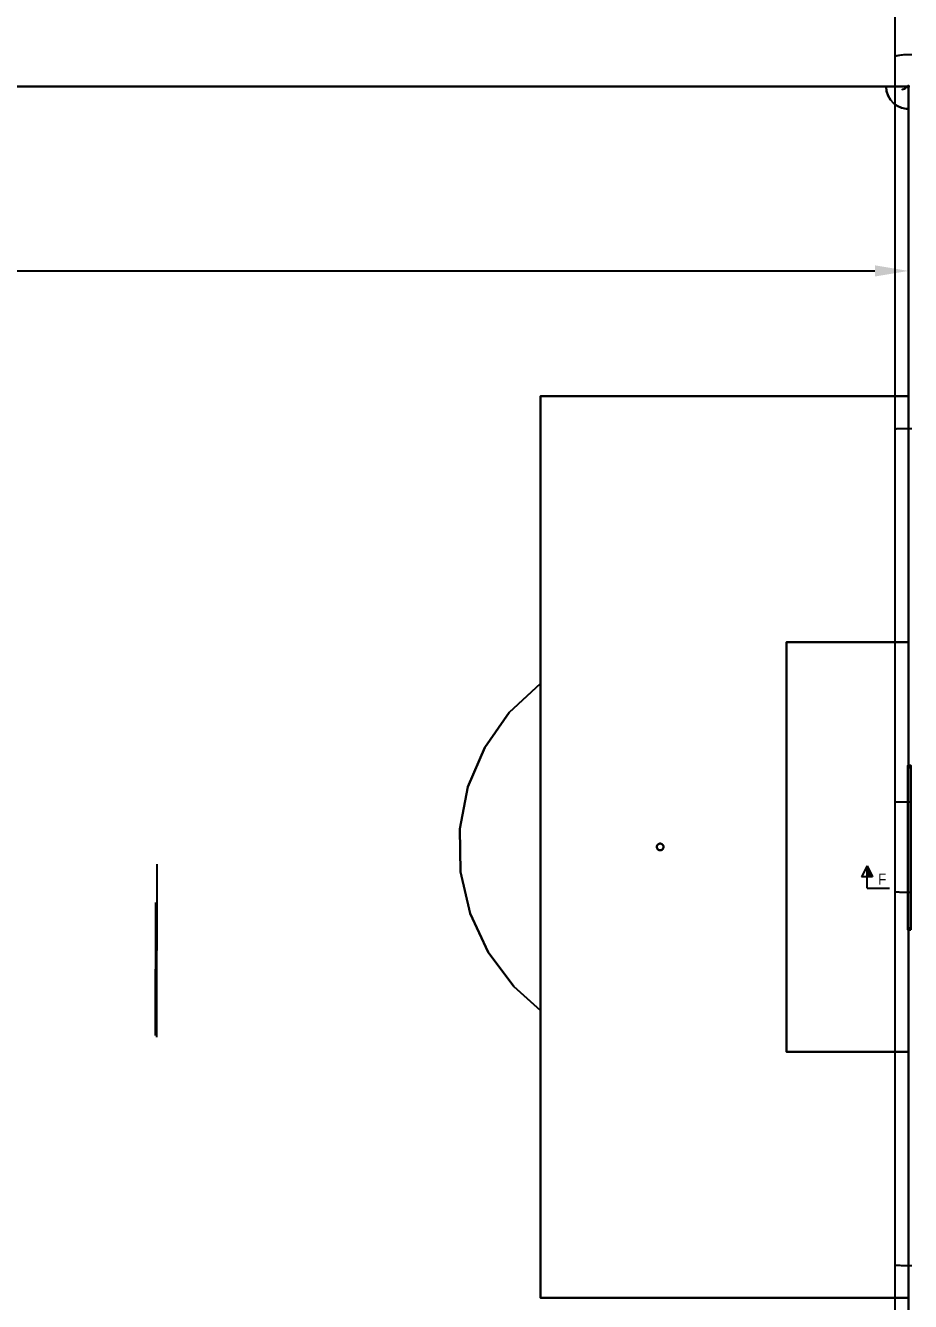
# Model space of a CAD drawing. Header units: millimetres. Extents: x 150209.93 to 150215.05, y 136675.65 to 136679.93.
# Drawn here: x 150212.716 to 150213.507, y 136677.388 to 136678.529 of the extents above; entities that cross this region are included whole.
import ezdxf

# ---------------------------------------------------------------- set-up
doc = ezdxf.new("R2010")
doc.units = ezdxf.units.MM
doc.header["$LTSCALE"] = 0.25
doc.linetypes.add('XKITLINE00', pattern=[0])
doc.layers.add('Horizontal Surface', color=7, linetype='Continuous')
doc.layers.add('Wall', color=7, linetype='Continuous')
doc.styles.add('ARIAL', font='arial.ttf')
doc.styles.add('ROMANS', font='romans.shx')
doc.dimstyles.new('MD300', dxfattribs={"dimtxt": 2.5, "dimasz": 2.5, "dimexe": 1, "dimexo": 1, "dimgap": 0.5, "dimtad": 1, "dimdec": 1, "dimlfac": 50, "dimrnd": 0.5, "dimdsep": 46, "dimtxsty": 'ROMANS', "dimcen": 1, "dimclrd": 146, "dimclre": 146, "dimclrt": 30, "dimadec": 1, "dimazin": 2, "dimtfac": 1, "dimtdec": 1, "dimtmove": 0, "dimatfit": 1, "dimfxl": 1, "dimtolj": 1, "dimtzin": 0, "dimlwd": -1, "dimlwe": -1, "dimarcsym": 0})

# ---------------------------------------------------------------- blocks, each defined once
blk = doc.blocks.new('çatıı')
at = {"color": 8, "linetype": 'XKITLINE00'}
for p, q in [((22823.8, 15691.8), (22823.8, 14354.3)), ((22824.2, 14355.3), (22823.8, 14354.3)), ((22824.2, 14355.3), (22823.8, 14354.3)), ((22823.8, 14354.3), (22823.8, 12689.5)), ((22824.2, 14355.3), (22825.3, 14356.2)), ((22824.2, 14355.3), (22825.3, 14356.2)), ((22825.3, 14356.2), (22827.1, 14357.1)), ((22827.1, 14357.1), (22829.6, 14358)), ((22829.6, 14358), (22832.8, 14358.9)), ((22832.8, 14358.9), (22836.6, 14359.7)), ((22836.6, 14359.7), (22841.1, 14360.5)), ((22841.1, 14360.5), (22846.1, 14361.2)), ((22846.1, 14361.2), (22851.7, 14361.8)), ((22851.7, 14361.8), (22857.7, 14362.4)), ((22857.7, 14362.4), (22864.1, 14362.9)), ((22864.1, 14362.9), (22870.8, 14363.3)), ((22870.8, 14363.3), (22877.9, 14363.6)), ((22877.9, 14363.6), (22885.1, 14363.8)), ((22885.1, 14363.8), (22892.5, 14364)), ((22892.5, 14364), (22900, 14364)), ((22823.8, 12689.5), (22824.2, 12689.7)), ((22823.8, 12689.5), (22824.2, 12689.7)), ((22823.8, 12689.5), (22823.8, 11020.3)), ((22824.2, 12689.7), (22825.3, 12690)), ((22824.2, 12689.7), (22825.3, 12690)), ((22825.3, 12690), (22827.1, 12690.2)), ((22827.1, 12690.2), (22829.6, 12690.4)), ((22827.1, 12690.2), (22829.6, 12690.4)), ((22829.6, 12690.4), (22832.8, 12690.6)), ((22829.6, 12690.4), (22832.8, 12690.6)), ((22832.8, 12690.6), (22836.6, 12690.8)), ((22832.8, 12690.6), (22836.6, 12690.8)), ((22836.6, 12690.8), (22841.1, 12691)), ((22836.6, 12690.8), (22841.1, 12691)), ((22841.1, 12691), (22846.1, 12691.1)), ((22841.1, 12691), (22846.1, 12691.1)), ((22846.1, 12691.1), (22851.7, 12691.3)), ((22846.1, 12691.1), (22851.7, 12691.3)), ((22851.7, 12691.3), (22857.7, 12691.4)), ((22851.7, 12691.3), (22857.7, 12691.4)), ((22857.7, 12691.4), (22864.1, 12691.5)), ((22857.7, 12691.4), (22864.1, 12691.5)), ((22864.1, 12691.5), (22870.8, 12691.6)), ((22864.1, 12691.5), (22870.8, 12691.6)), ((22870.8, 12691.6), (22877.9, 12691.7)), ((22870.8, 12691.6), (22877.9, 12691.7)), ((22877.9, 12691.7), (22885.1, 12691.8)), ((22877.9, 12691.7), (22885.1, 12691.8)), ((22885.1, 12691.8), (22892.5, 12691.8)), ((22885.1, 12691.8), (22892.5, 12691.8)), ((22892.5, 12691.8), (22900, 12691.8)), ((22823.8, 11020.3), (22824.2, 11020.5)), ((22823.8, 11020.3), (22824.2, 11020.5)), ((22823.8, 11020.3), (22823.8, 10620.3)), ((22824.2, 11020.5), (22825.3, 11020.7)), ((22824.2, 11020.5), (22825.3, 11020.7)), ((22825.3, 11020.7), (22827.1, 11020.9)), ((22825.3, 11020.7), (22827.1, 11020.9)), ((22827.1, 11020.9), (22829.6, 11021.2)), ((22827.1, 11020.9), (22829.6, 11021.2)), ((22827.1, 11020.9), (22827.1, 11020.9)), ((22829.6, 11021.2), (22832.8, 11021.4)), ((22832.8, 11021.4), (22836.6, 11021.6)), ((22836.6, 11021.6), (22841.1, 11021.7)), ((22841.1, 11021.7), (22846.1, 11021.9)), ((22846.1, 11021.9), (22851.7, 11022.1)), ((22851.7, 11022.1), (22857.7, 11022.2)), ((22857.7, 11022.2), (22864.1, 11022.3)), ((22864.1, 11022.3), (22870.8, 11022.4)), ((22870.8, 11022.4), (22877.9, 11022.5)), ((22877.9, 11022.5), (22885.1, 11022.5)), ((22885.1, 11022.5), (22892.5, 11022.6)), ((22892.5, 11022.6), (22900, 11022.6)), ((22823.8, 10620.3), (22824.2, 10620)), ((22823.8, 10620.3), (22824.2, 10620)), ((22823.8, 10620.3), (22823.8, 8951)), ((22824.2, 10620), (22825.3, 10619.8)), ((22824.2, 10620), (22825.3, 10619.8)), ((22825.3, 10619.8), (22827.1, 10619.6)), ((22825.3, 10619.8), (22827.1, 10619.6)), ((22827.1, 10619.6), (22829.6, 10619.4)), ((22827.1, 10619.6), (22829.6, 10619.4)), ((22829.6, 10619.4), (22832.8, 10619.2)), ((22832.8, 10619.2), (22836.6, 10619)), ((22836.6, 10619), (22841.1, 10618.8)), ((22841.1, 10618.8), (22846.1, 10618.6)), ((22846.1, 10618.6), (22851.7, 10618.5)), ((22851.7, 10618.5), (22857.7, 10618.4)), ((22857.7, 10618.4), (22864.1, 10618.2)), ((22864.1, 10618.2), (22870.8, 10618.1)), ((22870.8, 10618.1), (22877.9, 10618.1)), ((22877.9, 10618.1), (22885.1, 10618)), ((22885.1, 10618), (22892.5, 10618)), ((22892.5, 10618), (22900, 10618)), ((22823.8, 8951), (22824.2, 8950.8)), ((22823.8, 8951), (22823.8, 7286.2)), ((22823.8, 8951), (22824.2, 8950.8)), ((22824.2, 8950.8), (22825.3, 8950.6)), ((22824.2, 8950.8), (22825.3, 8950.6)), ((22825.3, 8950.6), (22827.1, 8950.4)), ((22827.1, 8950.4), (22829.6, 8950.2)), ((22827.1, 8950.4), (22829.6, 8950.2)), ((22829.6, 8950.2), (22832.8, 8950)), ((22829.6, 8950.2), (22832.8, 8950)), ((22832.8, 8950), (22836.6, 8949.8)), ((22832.8, 8950), (22836.6, 8949.8)), ((22836.6, 8949.8), (22841.1, 8949.6)), ((22836.6, 8949.8), (22841.1, 8949.6)), ((22841.1, 8949.6), (22846.1, 8949.4)), ((22841.1, 8949.6), (22846.1, 8949.4)), ((22846.1, 8949.4), (22851.7, 8949.3)), ((22846.1, 8949.4), (22851.7, 8949.3)), ((22851.7, 8949.3), (22857.7, 8949.1)), ((22851.7, 8949.3), (22857.7, 8949.1)), ((22857.7, 8949.1), (22864.1, 8949)), ((22857.7, 8949.1), (22864.1, 8949)), ((22864.1, 8949), (22870.8, 8948.9)), ((22864.1, 8949), (22870.8, 8948.9)), ((22870.8, 8948.9), (22877.9, 8948.8)), ((22870.8, 8948.9), (22877.9, 8948.8)), ((22877.9, 8948.8), (22885.1, 8948.8)), ((22877.9, 8948.8), (22885.1, 8948.8)), ((22885.1, 8948.8), (22892.5, 8948.7)), ((22885.1, 8948.8), (22892.5, 8948.7)), ((22892.5, 8948.7), (22900, 8948.7))]:
    blk.add_line(p, q, dxfattribs=at)
at = {"color": 30, "linetype": 'XKITLINE00'}
for p, q in [((22699.6, 10736), (22674.6, 10686)), ((22699.6, 10736), (22724.6, 10686)), ((22724.6, 10686), (22674.6, 10686))]:
    blk.add_line(p, q, dxfattribs=at)
at = {"color": 2, "linetype": 'XKITLINE00'}
for q in [(22699.6, 10736), (22799.6, 10636)]:
    blk.add_line((22699.6, 10636), q, dxfattribs=at)
at = {"color": 30, "linetype": 'Continuous'}
blk.add_solid([(22724.6, 10686), (22699.6, 10736), (22724.6, 10686), (22699.6, 10686)], dxfattribs=at)
at = {"color": 116, "true_color": 0x136734, "style": 'ARIAL', "width": 0.85}
blk.add_text('F', height=50, dxfattribs=at).set_placement((22749.4, 10651.1))
blk = doc.blocks.new('*D5')
at = {"color": 146, "transparency": 16777216}
for p, q in [((150212.1138, 136678.6253), (150212.8039, 136678.6248)), ((150212.0831, 136677.78), (150212.083, 136677.6254)), ((150212.8332, 136677.7794), (150212.833, 136677.6247))]:
    blk.add_line(p, q, dxfattribs=at)
for points in [[(150212.1138, 136678.6303), (150212.1138, 136678.6203), (150212.0838, 136678.6254)], [(150212.8039, 136678.6298), (150212.8039, 136678.6198), (150212.8339, 136678.6247)]]:
    blk.add_solid(points, dxfattribs=at)
at = {"layer": 'DEFPOINTS', "color": 0, "transparency": 16777216}
for p in [(150212.0839, 136678.78), (150212.834, 136678.7794), (150212.8339, 136678.6247)]:
    blk.add_point(p, dxfattribs=at)
at = {"color": 30, "transparency": 16777216, "insert": (150212.4589, 136678.65), "char_height": 0.03, "attachment_point": 5, "rotation": 359.9528, "style": 'ROMANS'}
blk.add_mtext('\\A1;37.5', dxfattribs=at)
blk = doc.blocks.new('*D6')
at = {"color": 146, "transparency": 16777216}
for p, q in [((150212.8636, 136678.626), (150213.5279, 136678.6248)), ((150212.832, 136677.745), (150212.8317, 136677.6261)), ((150213.5563, 136677.7436), (150213.556, 136677.6247))]:
    blk.add_line(p, q, dxfattribs=at)
for points in [[(150212.8636, 136678.631), (150212.8636, 136678.621), (150212.8336, 136678.6261)], [(150213.5279, 136678.6298), (150213.5279, 136678.6198), (150213.5579, 136678.6247)]]:
    blk.add_solid(points, dxfattribs=at)
at = {"layer": 'DEFPOINTS', "color": 0, "transparency": 16777216}
for p in [(150212.8338, 136678.745), (150213.5581, 136678.7436), (150213.5579, 136678.6247)]:
    blk.add_point(p, dxfattribs=at)
at = {"color": 30, "transparency": 16777216, "insert": (150213.1958, 136678.6504), "char_height": 0.03, "attachment_point": 5, "rotation": 359.894, "style": 'ROMANS'}
blk.add_mtext('\\A1;36', dxfattribs=at)
blk = doc.blocks.new('*D47')
at = {"color": 146, "transparency": 16777216}
for p, q in [((150211.4353, 136678.31), (150213.4755, 136678.31)), ((150211.4053, 136677.4749), (150211.4053, 136677.31)), ((150213.5055, 136677.4749), (150213.5055, 136677.31))]:
    blk.add_line(p, q, dxfattribs=at)
for points in [[(150211.4353, 136678.315), (150211.4353, 136678.305), (150211.4053, 136678.31)], [(150213.4755, 136678.315), (150213.4755, 136678.305), (150213.5055, 136678.31)]]:
    blk.add_solid(points, dxfattribs=at)
at = {"layer": 'DEFPOINTS', "color": 0, "transparency": 16777216}
for p in [(150211.4053, 136678.4749), (150213.5055, 136678.4749, 0.004), (150213.5055, 136678.31)]:
    blk.add_point(p, dxfattribs=at)
at = {"color": 30, "transparency": 16777216, "insert": (150212.4554, 136678.335), "char_height": 0.03, "attachment_point": 5, "style": 'ROMANS'}
blk.add_mtext('\\A1;105', dxfattribs=at)

msp = doc.modelspace()

# ---------------------------------------------------------------- linework, layer by layer
at = {"layer": 'Horizontal Surface', "color": 54}
for points in [[(150213.5048, 136678.4744, 0.02), (150213.5059, 136678.4744, 0.02), (150213.5059, 136678.4754, 0.02), (150213.5048, 136678.4754, 0.02)], [(150213.5076, 136677.7206, 0.053), (150213.5049, 136677.7206, 0.053), (150213.5049, 136677.8677, 0.053), (150213.5076, 136677.8677, 0.053)], [(150213.5076, 136677.7206, 0.055), (150213.5049, 136677.7206, 0.055), (150213.5049, 136677.8677, 0.055), (150213.5076, 136677.8677, 0.055)]]:
    msp.add_polyline3d(points, close=True, dxfattribs=at)

# ---------------------------------------------------------------- block references
at = {"xscale": 0.0002000170049888334, "yscale": 0.0002000170049888334, "zscale": 0.0002000170049888334}
msp.add_blockref('çatıı', (150208.9281, 136675.6306), dxfattribs=at)

# ---------------------------------------------------------------- dimensions: what is measured, and where the dimension line sits
for p1, p2, distance, picture, middle in [((150212.0839, 136678.78), (150212.834, 136678.7794), -0.1546, '*D5', (150212.4589, 136678.65)), ((150212.8338, 136678.745), (150213.5581, 136678.7436), -0.1189, '*D6', (150213.1958, 136678.6504)), ((150211.4053, 136678.4749), (150213.5055, 136678.4749, 0.004), -0.1649, '*D47', (150212.4554, 136678.335))]:
    dim = msp.add_aligned_dim(p1=p1, p2=p2, distance=distance, dimstyle='MD300', override={"dimtxt": 0.03, "dimasz": 0.03, "dimgap": 0.01})
    dim.commit()
    dim.dimension.update_dxf_attribs({"geometry": picture, "text_midpoint": middle})

# ---------------------------------------------------------------- meshes
at = {"layer": 'Wall'}
mesh = msp.add_polyface(dxfattribs=at)
corners = [(150213.5055, 136678.1981), (150213.5055, 136678.1981, 0.004), (150213.5055, 136677.1148), (150213.5055, 136677.1148, 0.004), (150211.4053, 136677.1148), (150211.4053, 136677.1148, 0.004), (150211.4053, 136678.4749), (150211.4053, 136678.4749, 0.004), (150213.5055, 136678.4749), (150213.5055, 136678.4749, 0.004), (150213.5055, 136678.1981), (150213.5055, 136678.1981, 0.004)]
mesh.append_faces([[corners[k] for k in face] for face in [(0, 1, 3, 2), (2, 3, 5, 4), (4, 5, 7, 6), (6, 7, 9, 8), (8, 9, 11, 10)]], dxfattribs={"color": 7})
mesh = msp.add_polyface(dxfattribs=at)
corners = [(150213.4855, 136678.4749), (150213.4855, 136678.4749, 0.004), (150213.4859, 136678.4707), (150213.4859, 136678.4707, 0.004), (150213.4872, 136678.4667), (150213.4872, 136678.4667, 0.004), (150213.4893, 136678.4631), (150213.4893, 136678.4631, 0.004), (150213.4921, 136678.46), (150213.4921, 136678.46, 0.004), (150213.4955, 136678.4576), (150213.4955, 136678.4576, 0.004), (150213.4993, 136678.4559), (150213.4993, 136678.4559, 0.004), (150213.5034, 136678.455), (150213.5034, 136678.455, 0.004), (150213.5055, 136678.4549), (150213.5055, 136678.4549, 0.004)]
mesh.append_faces([[corners[k] for k in face] for face in [(0, 1, 3, 2), (2, 3, 5, 4), (4, 5, 7, 6), (6, 7, 9, 8), (8, 9, 11, 10), (10, 11, 13, 12), (12, 13, 15, 14), (14, 15, 17, 16)]], dxfattribs={"color": 7})
mesh = msp.add_polyface(dxfattribs=at)
corners = [(150213.5048, 136678.4744, 0.017), (150213.5048, 136678.4744, 0.02), (150213.5028, 136678.474, 0.017), (150213.5028, 136678.474, 0.02), (150213.5022, 136678.4728, 0.017), (150213.5022, 136678.4728, 0.02), (150213.4999, 136678.4723, 0.017), (150213.4999, 136678.4723, 0.02)]
mesh.append_faces([[corners[k] for k in face] for face in [(0, 1, 3, 2), (2, 3, 5, 4), (4, 5, 7, 6)]], dxfattribs={"color": 1})
mesh = msp.add_polyface(dxfattribs=at)
corners = [(150213.5059, 136678.4754), (150213.5059, 136678.4754, 0.02), (150213.5059, 136678.4744), (150213.5059, 136678.4744, 0.02), (150213.5048, 136678.4744), (150213.5048, 136678.4744, 0.02), (150213.5048, 136678.4754), (150213.5048, 136678.4754, 0.02), (150213.5059, 136678.4754), (150213.5059, 136678.4754, 0.02)]
mesh.append_faces([[corners[k] for k in face] for face in [(0, 1, 3, 2), (2, 3, 5, 4), (4, 5, 7, 6), (6, 7, 9, 8)]], dxfattribs={"color": 54})
mesh = msp.add_polyface(dxfattribs=at)
corners = [(150213.5048, 136678.4754, 0.02), (150213.5048, 136678.4754, 0.04), (150213.5048, 136678.4744, 0.02), (150213.5048, 136678.4744, 0.04), (150213.5059, 136678.4744, 0.02), (150213.5059, 136678.4744, 0.04), (150213.5059, 136678.4754, 0.02), (150213.5059, 136678.4754, 0.04), (150213.5048, 136678.4754, 0.02), (150213.5048, 136678.4754, 0.04)]
mesh.append_faces([[corners[k] for k in face] for face in [(0, 1, 3, 2), (2, 3, 5, 4), (4, 5, 7, 6), (6, 7, 9, 8)]], dxfattribs={"color": 54})
mesh = msp.add_polyface(dxfattribs=at)
corners = [(150213.5048, 136678.4754, 0.02), (150213.5048, 136678.4754, 0.04), (150213.5048, 136678.4744, 0.02), (150213.5048, 136678.4744, 0.04), (150213.5059, 136678.4744, 0.02), (150213.5059, 136678.4744, 0.04), (150213.5059, 136678.4754, 0.02), (150213.5059, 136678.4754, 0.04), (150213.5048, 136678.4754, 0.02), (150213.5048, 136678.4754, 0.04)]
mesh.append_faces([[corners[k] for k in face] for face in [(0, 1, 3, 2), (2, 3, 5, 4), (4, 5, 7, 6), (6, 7, 9, 8)]], dxfattribs={"color": 54})
mesh = msp.add_polyface(dxfattribs=at)
corners = [(150213.5055, 136678.1981), (150213.5055, 136678.1981, 0.004), (150213.1764, 136678.1981), (150213.1764, 136678.1981, 0.004), (150213.1764, 136677.9411), (150213.1764, 136677.9411, 0.004), (150213.1484, 136677.915), (150213.1484, 136677.915, 0.004), (150213.1265, 136677.8837), (150213.1265, 136677.8837, 0.004), (150213.1115, 136677.8485), (150213.1115, 136677.8485, 0.004), (150213.1042, 136677.8109), (150213.1042, 136677.8109, 0.004), (150213.1048, 136677.7727), (150213.1048, 136677.7727, 0.004), (150213.1134, 136677.7354), (150213.1134, 136677.7354, 0.004), (150213.1295, 136677.7007), (150213.1295, 136677.7007, 0.004), (150213.1525, 136677.6701), (150213.1525, 136677.6701, 0.004), (150213.1764, 136677.6486), (150213.1764, 136677.6486, 0.004), (150213.1764, 136677.3916), (150213.1764, 136677.3916, 0.004), (150213.5055, 136677.3916), (150213.5055, 136677.3916, 0.004)]
mesh.append_faces([[corners[k] for k in face] for face in [(0, 1, 3, 2), (2, 3, 5, 4), (4, 5, 7, 6), (6, 7, 9, 8), (8, 9, 11, 10), (10, 11, 13, 12), (12, 13, 15, 14), (14, 15, 17, 16), (16, 17, 19, 18), (18, 19, 21, 20), (20, 21, 23, 22), (22, 23, 25, 24), (24, 25, 27, 26)]], dxfattribs={"color": 7})
mesh = msp.add_polyface(dxfattribs=at)
corners = [(150213.5055, 136677.978), (150213.5055, 136677.978, 0.004), (150213.3965, 136677.978), (150213.3965, 136677.978, 0.004), (150213.3965, 136677.6116), (150213.3965, 136677.6116, 0.004), (150213.5055, 136677.6116), (150213.5055, 136677.6116, 0.004)]
mesh.append_faces([[corners[k] for k in face] for face in [(0, 1, 3, 2), (2, 3, 5, 4), (4, 5, 7, 6)]], dxfattribs={"color": 7})
mesh = msp.add_polyface(dxfattribs=at)
corners = [(150213.1764, 136677.9411), (150213.1764, 136677.9411, 0.004), (150213.1764, 136677.6486), (150213.1764, 136677.6486, 0.004)]
mesh.append_faces([[corners[k] for k in face] for face in [(0, 1, 3, 2)]], dxfattribs={"color": 7})
mesh = msp.add_polyface(dxfattribs=at)
corners = [(150213.5049, 136677.8677, 0.053), (150213.5049, 136677.8677, 0.055), (150213.5049, 136677.7206, 0.053), (150213.5049, 136677.7206, 0.055)]
mesh.append_faces([[corners[k] for k in face] for face in [(0, 1, 3, 2)]], dxfattribs={"color": 54})
mesh = msp.add_polyface(dxfattribs=at)
corners = [(150213.5076, 136677.8677), (150213.5076, 136677.8677, 0.055), (150213.5049, 136677.8677), (150213.5049, 136677.8677, 0.055)]
mesh.append_faces([[corners[k] for k in face] for face in [(0, 1, 3, 2)]], dxfattribs={"color": 54})
mesh = msp.add_polyface(dxfattribs=at)
corners = [(150213.5049, 136677.8659), (150213.5049, 136677.8659, 0.053), (150213.5049, 136677.8677), (150213.5049, 136677.8677, 0.053)]
mesh.append_faces([[corners[k] for k in face] for face in [(0, 1, 3, 2)]], dxfattribs={"color": 54})
mesh = msp.add_polyface(dxfattribs=at)
corners = [(150213.5076, 136677.8659), (150213.5076, 136677.8659, 0.053), (150213.5049, 136677.8659), (150213.5049, 136677.8659, 0.053)]
mesh.append_faces([[corners[k] for k in face] for face in [(0, 1, 3, 2)]], dxfattribs={"color": 54})
mesh = msp.add_polyface(dxfattribs=at)
corners = [(150213.2864, 136677.7948), (150213.2864, 136677.7948, 0.004), (150213.2864, 136677.7954), (150213.2864, 136677.7954, 0.004), (150213.2862, 136677.796), (150213.2862, 136677.796, 0.004), (150213.2859, 136677.7966), (150213.2859, 136677.7966, 0.004), (150213.2855, 136677.797), (150213.2855, 136677.797, 0.004), (150213.2849, 136677.7974), (150213.2849, 136677.7974, 0.004), (150213.2844, 136677.7977), (150213.2844, 136677.7977, 0.004), (150213.2838, 136677.7978), (150213.2838, 136677.7978, 0.004), (150213.2831, 136677.7978), (150213.2831, 136677.7978, 0.004), (150213.2825, 136677.7977), (150213.2825, 136677.7977, 0.004), (150213.2819, 136677.7974), (150213.2819, 136677.7974, 0.004), (150213.2814, 136677.797), (150213.2814, 136677.797, 0.004), (150213.281, 136677.7966), (150213.281, 136677.7966, 0.004), (150213.2807, 136677.796), (150213.2807, 136677.796, 0.004), (150213.2805, 136677.7954), (150213.2805, 136677.7954, 0.004), (150213.2804, 136677.7948), (150213.2804, 136677.7948, 0.004), (150213.2805, 136677.7942), (150213.2805, 136677.7942, 0.004), (150213.2807, 136677.7936), (150213.2807, 136677.7936, 0.004), (150213.281, 136677.7931), (150213.281, 136677.7931, 0.004), (150213.2814, 136677.7926), (150213.2814, 136677.7926, 0.004), (150213.2819, 136677.7922), (150213.2819, 136677.7922, 0.004), (150213.2825, 136677.792), (150213.2825, 136677.792, 0.004), (150213.2831, 136677.7918), (150213.2831, 136677.7918, 0.004), (150213.2838, 136677.7918), (150213.2838, 136677.7918, 0.004), (150213.2844, 136677.792), (150213.2844, 136677.792, 0.004), (150213.2849, 136677.7922), (150213.2849, 136677.7922, 0.004), (150213.2855, 136677.7926), (150213.2855, 136677.7926, 0.004), (150213.2859, 136677.7931), (150213.2859, 136677.7931, 0.004), (150213.2862, 136677.7936), (150213.2862, 136677.7936, 0.004), (150213.2864, 136677.7942), (150213.2864, 136677.7942, 0.004), (150213.2864, 136677.7948), (150213.2864, 136677.7948, 0.004), (150213.2864, 136677.7948), (150213.2864, 136677.7948, 0.004)]
mesh.append_faces([[corners[k] for k in face] for face in [(0, 1, 3, 2), (2, 3, 5, 4), (4, 5, 7, 6), (6, 7, 9, 8), (8, 9, 11, 10), (10, 11, 13, 12), (12, 13, 15, 14), (14, 15, 17, 16), (16, 17, 19, 18), (18, 19, 21, 20), (20, 21, 23, 22), (22, 23, 25, 24), (24, 25, 27, 26), (26, 27, 29, 28), (28, 29, 31, 30), (30, 31, 33, 32), (32, 33, 35, 34), (34, 35, 37, 36), (36, 37, 39, 38), (38, 39, 41, 40), (40, 41, 43, 42), (42, 43, 45, 44), (44, 45, 47, 46), (46, 47, 49, 48), (48, 49, 51, 50), (50, 51, 53, 52), (52, 53, 55, 54), (54, 55, 57, 56), (56, 57, 59, 58), (58, 59, 61, 60), (60, 61, 63, 62)]], dxfattribs={"color": 7})
mesh = msp.add_polyface(dxfattribs=at)
corners = [(150213.5076, 136677.7222), (150213.5076, 136677.7222, 0.053), (150213.5049, 136677.7222), (150213.5049, 136677.7222, 0.053)]
mesh.append_faces([[corners[k] for k in face] for face in [(0, 1, 3, 2)]], dxfattribs={"color": 54})
mesh = msp.add_polyface(dxfattribs=at)
corners = [(150213.5049, 136677.7222), (150213.5049, 136677.7222, 0.053), (150213.5049, 136677.7206), (150213.5049, 136677.7206, 0.053)]
mesh.append_faces([[corners[k] for k in face] for face in [(0, 1, 3, 2)]], dxfattribs={"color": 54})
mesh = msp.add_polyface(dxfattribs=at)
corners = [(150213.5076, 136677.7206), (150213.5076, 136677.7206, 0.055), (150213.5049, 136677.7206), (150213.5049, 136677.7206, 0.055)]
mesh.append_faces([[corners[k] for k in face] for face in [(0, 1, 3, 2)]], dxfattribs={"color": 54})

doc.saveas('drawing.dxf')
